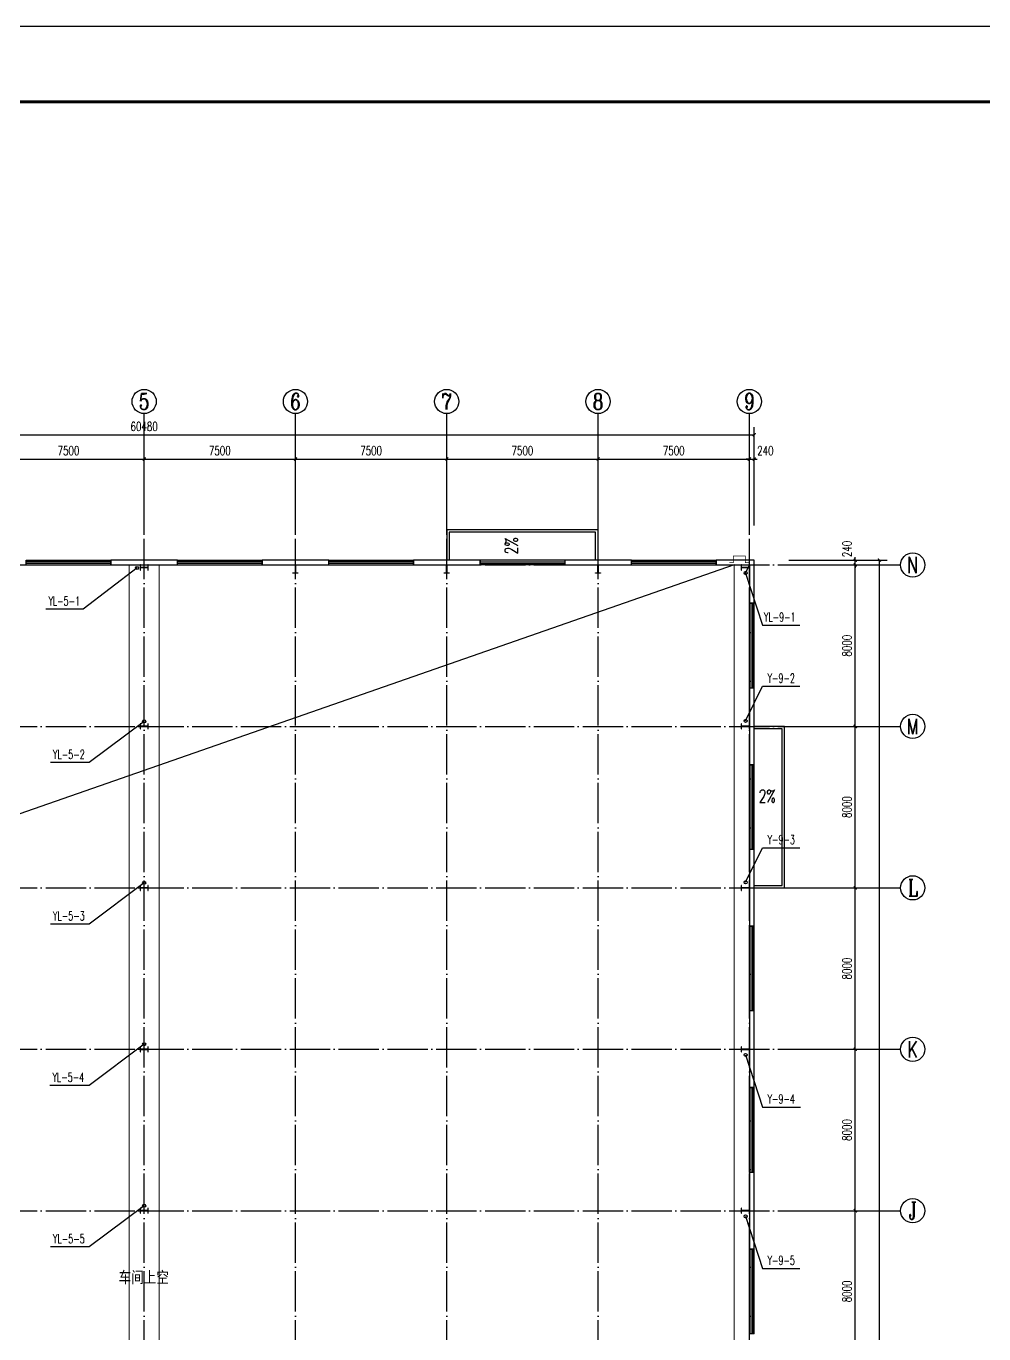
# Model space of a CAD drawing. Extents: x 14168272 to 29396535, y -812963 to 33736.
# Drawn here: x 14809873 to 14857348, y -246320 to -181520 of the extents above; entities that cross this region are included whole.
import ezdxf
from ezdxf.enums import TextEntityAlignment as Align

# ---------------------------------------------------------------- set-up
doc = ezdxf.new("R2010")
doc.units = 0
doc.header["$LTSCALE"] = 1000
doc.header["$MEASUREMENT"] = 0
doc.linetypes.add('DASH', pattern=[0.35, 0.25, -0.1])
doc.linetypes.add('DOTE', pattern=[2.42, 2, -0.2, 0.02, -0.2])
for name, color, linetype in [('AXIS', 3, 'Continuous'), ('AXIS_TEXT', 7, 'Continuous'), ('COLUMN', 2, 'Continuous'), ('DIM_SYMB', 3, 'Continuous'), ('DIM_雨水', 3, 'Continuous'), ('DOTE', 8, 'DOTE'), ('PUB_TEXT', 7, 'Continuous'), ('TK', 4, 'Continuous'), ('TWT_TEXT', 7, 'Continuous'), ('VPIPE-雨水', 4, 'Continuous'), ('WALL-PARAPET', 6, 'Continuous'), ('WINDOW', 4, 'Continuous')]:
    doc.layers.add(name, color=color, linetype=linetype)
doc.styles.add('_TCH_AXIS', font='COMPLEX', dxfattribs={"bigfont": 'GBCBIG'})
doc.styles.add('_TCH_DIM', font='SIMPLEX', dxfattribs={"bigfont": 'GBCBIG'})
doc.styles.add('_TCH_DIM_T3', font='SIMPLEX', dxfattribs={"width": 0.705882, "bigfont": 'GBCBIG'})
doc.styles.add('_TWT_SERIAL', font='COMPLEX', dxfattribs={"width": 0.8, "height": 3, "bigfont": 'HZTXT'})
doc.styles.add('COMPLEX', font='COMPLEX')
doc.styles.add('宋体', font='', dxfattribs={"width": 0.8})
doc.styles.get('宋体').set_extended_font_data('SimSun')
doc.dimstyles.new('_TCH_ARCH&&150', dxfattribs={"dimtxt": 446.25, "dimasz": 150, "dimexe": 375, "dimexo": 450, "dimgap": 189.375, "dimtad": 1, "dimdec": 0, "dimzin": 0, "dimdsep": 46, "dimtxsty": '_TCH_DIM_T3', "dimblk": 'ARCHTICK', "dimcen": 0.09, "dimclrt": 7, "dimazin": 2, "dimtfac": 1, "dimtdec": 0, "dimtix": 1, "dimtmove": 2, "dimatfit": 3, "dimfxl": 0, "dimtolj": 1, "dimtzin": 0, "dimarcsym": 0})

# ---------------------------------------------------------------- blocks, each defined once
blk = doc.blocks.new('A$C797E1D2B')
at = {"layer": 'COLUMN'}
h = blk.add_hatch(color=256, dxfattribs=at)
h.paths.add_polyline_path([(125, 400), (250, 400), (250, 388), (130, 388), (130, 200), (125, 200)])
h.paths.add_polyline_path([(0, 400), (125, 400), (125, 200), (120, 200), (120, 388), (0, 388)])
h.paths.add_polyline_path([(0, 12), (120, 12), (120, 200), (125, 200), (125, 0), (0, 0)])
h.paths.add_polyline_path([(125, 200), (130, 200), (130, 12), (250, 12), (250, 0), (125, 0)])
blk.add_lwpolyline([(250, 0), (250, 12), (130, 12), (130, 388), (250, 388), (250, 400), (0, 400), (0, 388), (120, 388), (120, 12), (0, 12), (0, 0)], close=True, dxfattribs=at)
blk = doc.blocks.new('GeYuanFrame_34818471', base_point=(20.09, 4.53))
at = {"layer": 'TK'}
blk.add_lwpolyline([(20.09, 4.53), (20.09, 598.53), (1071.09, 598.53), (1071.09, 4.53)], close=True, dxfattribs=at)
at = {"layer": 'TK', "const_width": 1}
blk.add_lwpolyline([(45.09, 588.53), (1061.09, 588.53), (1061.09, 14.53), (45.09, 14.53)], close=True, dxfattribs=at)
blk = doc.blocks.new('$TCHSYS$WIN2D')
for p, q in [((-0.5, 0.5), (0.5, 0.5)), ((-0.5, 0.5), (-0.5, -0.5)), ((0.5, 0.5), (0.5, -0.5)), ((0.5, 0.167), (-0.5, 0.167)), ((0.5, -0.167), (-0.5, -0.167)), ((-0.5, -0.5), (0.5, -0.5))]:
    blk.add_line(p, q)
blk = doc.blocks.new('_AXISO')
blk.add_circle((0, 0), 0.5)
at = {"layer": 'AXIS_TEXT', "style": 'COMPLEX', "width": 1.041667}
blk.add_attdef('A', text='', height=0.56, dxfattribs=at).set_placement((-0.25, -0.28), (0.25, -0.28), align=Align.FIT)
blk = doc.blocks.new('_ArchTick')
at = {"color": 0, "linetype": 'ByBlock', "const_width": 0.4}
blk.add_lwpolyline([(-0.5, -0.5), (0.5, 0.5)], dxfattribs=at)
blk = doc.blocks.new('*D198')
at = {"layer": 'AXIS', "color": 0, "lineweight": -2}
for p, q in [((14847673, -207980), (14852548, -207980)), ((14852173, -304460), (14852173, -207980)), ((14847673, -304460), (14852548, -304460))]:
    blk.add_line(p, q, dxfattribs=at)
at = {"layer": 'Defpoints', "color": 0}
for p in [(14847223, -207980), (14852173, -207980), (14847223, -304460)]:
    blk.add_point(p, dxfattribs=at)
at = {"layer": 'AXIS', "color": 0, "lineweight": -2, "xscale": 150, "yscale": 150, "zscale": 150}
for p, rotation in [((14852173, -207980), 90), ((14852173, -304460), 270)]:
    blk.add_blockref('_ArchTick', p, dxfattribs=dict(at, rotation=rotation))
at = {"layer": 'AXIS', "color": 7, "insert": (14851760, -256220), "char_height": 446.2, "attachment_point": 5, "rotation": 90, "style": '_TCH_DIM_T3'}
blk.add_mtext('\\A1;96480', dxfattribs=at)
blk = doc.blocks.new('*D207')
at = {"layer": 'AXIS', "color": 0, "lineweight": -2}
for p, q in [((14847673, -240220), (14851348, -240220)), ((14850973, -248220), (14850973, -240220)), ((14847673, -248220), (14851348, -248220))]:
    blk.add_line(p, q, dxfattribs=at)
at = {"layer": 'Defpoints', "color": 0}
for p in [(14847223, -240220), (14850973, -240220), (14847223, -248220)]:
    blk.add_point(p, dxfattribs=at)
at = {"layer": 'AXIS', "color": 0, "lineweight": -2, "xscale": 150, "yscale": 150, "zscale": 150}
for p, rotation in [((14850973, -240220), 90), ((14850973, -248220), 270)]:
    blk.add_blockref('_ArchTick', p, dxfattribs=dict(at, rotation=rotation))
at = {"layer": 'AXIS', "color": 7, "insert": (14850560, -244220), "char_height": 446.2, "attachment_point": 5, "rotation": 90, "style": '_TCH_DIM_T3'}
blk.add_mtext('\\A1;8000', dxfattribs=at)
blk = doc.blocks.new('*D208')
at = {"layer": 'AXIS', "color": 0, "lineweight": -2}
for p, q in [((14847673, -232220), (14851348, -232220)), ((14850973, -240220), (14850973, -232220)), ((14847673, -240220), (14851348, -240220))]:
    blk.add_line(p, q, dxfattribs=at)
at = {"layer": 'Defpoints', "color": 0}
for p in [(14847223, -232220), (14850973, -232220), (14847223, -240220)]:
    blk.add_point(p, dxfattribs=at)
at = {"layer": 'AXIS', "color": 0, "lineweight": -2, "xscale": 150, "yscale": 150, "zscale": 150}
for p, rotation in [((14850973, -232220), 90), ((14850973, -240220), 270)]:
    blk.add_blockref('_ArchTick', p, dxfattribs=dict(at, rotation=rotation))
at = {"layer": 'AXIS', "color": 7, "insert": (14850560, -236220), "char_height": 446.2, "attachment_point": 5, "rotation": 90, "style": '_TCH_DIM_T3'}
blk.add_mtext('\\A1;8000', dxfattribs=at)
blk = doc.blocks.new('*D209')
at = {"layer": 'AXIS', "color": 0, "lineweight": -2}
for p, q in [((14847673, -224220), (14851348, -224220)), ((14850973, -232220), (14850973, -224220)), ((14847673, -232220), (14851348, -232220))]:
    blk.add_line(p, q, dxfattribs=at)
at = {"layer": 'Defpoints', "color": 0}
for p in [(14847223, -224220), (14850973, -224220), (14847223, -232220)]:
    blk.add_point(p, dxfattribs=at)
at = {"layer": 'AXIS', "color": 0, "lineweight": -2, "xscale": 150, "yscale": 150, "zscale": 150}
for p, rotation in [((14850973, -224220), 90), ((14850973, -232220), 270)]:
    blk.add_blockref('_ArchTick', p, dxfattribs=dict(at, rotation=rotation))
at = {"layer": 'AXIS', "color": 7, "insert": (14850560, -228220), "char_height": 446.2, "attachment_point": 5, "rotation": 90, "style": '_TCH_DIM_T3'}
blk.add_mtext('\\A1;8000', dxfattribs=at)
blk = doc.blocks.new('*D210')
at = {"layer": 'AXIS', "color": 0, "lineweight": -2}
for p, q in [((14847673, -216220), (14851348, -216220)), ((14850973, -224220), (14850973, -216220)), ((14847673, -224220), (14851348, -224220))]:
    blk.add_line(p, q, dxfattribs=at)
at = {"layer": 'Defpoints', "color": 0}
for p in [(14847223, -216220), (14850973, -216220), (14847223, -224220)]:
    blk.add_point(p, dxfattribs=at)
at = {"layer": 'AXIS', "color": 0, "lineweight": -2, "xscale": 150, "yscale": 150, "zscale": 150}
for p, rotation in [((14850973, -216220), 90), ((14850973, -224220), 270)]:
    blk.add_blockref('_ArchTick', p, dxfattribs=dict(at, rotation=rotation))
at = {"layer": 'AXIS', "color": 7, "insert": (14850560, -220220), "char_height": 446.2, "attachment_point": 5, "rotation": 90, "style": '_TCH_DIM_T3'}
blk.add_mtext('\\A1;8000', dxfattribs=at)
blk = doc.blocks.new('*D211')
at = {"layer": 'AXIS', "color": 0, "lineweight": -2}
for p, q in [((14847673, -208220), (14851348, -208220)), ((14850973, -216220), (14850973, -208220)), ((14847673, -216220), (14851348, -216220))]:
    blk.add_line(p, q, dxfattribs=at)
at = {"layer": 'Defpoints', "color": 0}
for p in [(14847223, -208220), (14850973, -208220), (14847223, -216220)]:
    blk.add_point(p, dxfattribs=at)
at = {"layer": 'AXIS', "color": 0, "lineweight": -2, "xscale": 150, "yscale": 150, "zscale": 150}
for p, rotation in [((14850973, -208220), 90), ((14850973, -216220), 270)]:
    blk.add_blockref('_ArchTick', p, dxfattribs=dict(at, rotation=rotation))
at = {"layer": 'AXIS', "color": 7, "insert": (14850560, -212220), "char_height": 446.2, "attachment_point": 5, "rotation": 90, "style": '_TCH_DIM_T3'}
blk.add_mtext('\\A1;8000', dxfattribs=at)
blk = doc.blocks.new('*D212')
at = {"layer": 'AXIS', "color": 0, "lineweight": -2}
for p, q in [((14847673, -207980), (14851348, -207980)), ((14850973, -207980), (14850973, -207830)), ((14850973, -208220), (14850973, -207980)), ((14847673, -208220), (14851348, -208220)), ((14850973, -208220), (14850973, -208370))]:
    blk.add_line(p, q, dxfattribs=at)
at = {"layer": 'Defpoints', "color": 0}
for p in [(14847223, -207980), (14850973, -207980), (14847223, -208220)]:
    blk.add_point(p, dxfattribs=at)
at = {"layer": 'AXIS', "color": 0, "lineweight": -2, "xscale": 150, "yscale": 150, "zscale": 150}
for p, rotation in [((14850973, -207980), 270), ((14850973, -208220), 90)]:
    blk.add_blockref('_ArchTick', p, dxfattribs=dict(at, rotation=rotation))
at = {"layer": 'AXIS', "color": 7, "insert": (14850560, -207425), "char_height": 446.2, "attachment_point": 5, "rotation": 90, "style": '_TCH_DIM_T3'}
blk.add_mtext('\\A1;240', dxfattribs=at)
blk = doc.blocks.new('*D224')
at = {"layer": 'AXIS', "color": 0, "lineweight": -2}
for p, q in [((14785483, -206270), (14785483, -201395)), ((14845963, -206270), (14845963, -201395)), ((14785483, -201770), (14845963, -201770))]:
    blk.add_line(p, q, dxfattribs=at)
at = {"layer": 'Defpoints', "color": 0}
for p in [(14845963, -201770), (14785483, -206720), (14845963, -206720)]:
    blk.add_point(p, dxfattribs=at)
at = {"layer": 'AXIS', "color": 0, "lineweight": -2, "xscale": 150, "yscale": 150, "zscale": 150, "rotation": 180}
blk.add_blockref('_ArchTick', (14785483, -201770), dxfattribs=at)
at = {"layer": 'AXIS', "color": 0, "lineweight": -2, "xscale": 150, "yscale": 150, "zscale": 150}
blk.add_blockref('_ArchTick', (14845963, -201770), dxfattribs=at)
at = {"layer": 'AXIS', "color": 7, "insert": (14815723, -201358), "char_height": 446.2, "attachment_point": 5, "style": '_TCH_DIM_T3'}
blk.add_mtext('\\A1;60480', dxfattribs=at)
blk = doc.blocks.new('*D229')
at = {"layer": 'AXIS', "color": 0, "lineweight": -2}
for p, q in [((14808223, -206270), (14808223, -202595)), ((14815723, -206270), (14815723, -202595)), ((14808223, -202970), (14815723, -202970))]:
    blk.add_line(p, q, dxfattribs=at)
at = {"layer": 'Defpoints', "color": 0}
for p in [(14815723, -202970), (14808223, -206720), (14815723, -206720)]:
    blk.add_point(p, dxfattribs=at)
at = {"layer": 'AXIS', "color": 0, "lineweight": -2, "xscale": 150, "yscale": 150, "zscale": 150, "rotation": 180}
blk.add_blockref('_ArchTick', (14808223, -202970), dxfattribs=at)
at = {"layer": 'AXIS', "color": 0, "lineweight": -2, "xscale": 150, "yscale": 150, "zscale": 150}
blk.add_blockref('_ArchTick', (14815723, -202970), dxfattribs=at)
at = {"layer": 'AXIS', "color": 7, "insert": (14811973, -202558), "char_height": 446.2, "attachment_point": 5, "style": '_TCH_DIM_T3'}
blk.add_mtext('\\A1;7500', dxfattribs=at)
blk = doc.blocks.new('*D230')
at = {"layer": 'AXIS', "color": 0, "lineweight": -2}
for p, q in [((14815723, -206270), (14815723, -202595)), ((14823223, -206270), (14823223, -202595)), ((14815723, -202970), (14823223, -202970))]:
    blk.add_line(p, q, dxfattribs=at)
at = {"layer": 'Defpoints', "color": 0}
for p in [(14823223, -202970), (14815723, -206720), (14823223, -206720)]:
    blk.add_point(p, dxfattribs=at)
at = {"layer": 'AXIS', "color": 0, "lineweight": -2, "xscale": 150, "yscale": 150, "zscale": 150, "rotation": 180}
blk.add_blockref('_ArchTick', (14815723, -202970), dxfattribs=at)
at = {"layer": 'AXIS', "color": 0, "lineweight": -2, "xscale": 150, "yscale": 150, "zscale": 150}
blk.add_blockref('_ArchTick', (14823223, -202970), dxfattribs=at)
at = {"layer": 'AXIS', "color": 7, "insert": (14819473, -202558), "char_height": 446.2, "attachment_point": 5, "style": '_TCH_DIM_T3'}
blk.add_mtext('\\A1;7500', dxfattribs=at)
blk = doc.blocks.new('*D231')
at = {"layer": 'AXIS', "color": 0, "lineweight": -2}
for p, q in [((14823223, -206270), (14823223, -202595)), ((14830723, -206270), (14830723, -202595)), ((14823223, -202970), (14830723, -202970))]:
    blk.add_line(p, q, dxfattribs=at)
at = {"layer": 'Defpoints', "color": 0}
for p in [(14830723, -202970), (14823223, -206720), (14830723, -206720)]:
    blk.add_point(p, dxfattribs=at)
at = {"layer": 'AXIS', "color": 0, "lineweight": -2, "xscale": 150, "yscale": 150, "zscale": 150, "rotation": 180}
blk.add_blockref('_ArchTick', (14823223, -202970), dxfattribs=at)
at = {"layer": 'AXIS', "color": 0, "lineweight": -2, "xscale": 150, "yscale": 150, "zscale": 150}
blk.add_blockref('_ArchTick', (14830723, -202970), dxfattribs=at)
at = {"layer": 'AXIS', "color": 7, "insert": (14826973, -202558), "char_height": 446.2, "attachment_point": 5, "style": '_TCH_DIM_T3'}
blk.add_mtext('\\A1;7500', dxfattribs=at)
blk = doc.blocks.new('*D232')
at = {"layer": 'AXIS', "color": 0, "lineweight": -2}
for p, q in [((14830723, -206270), (14830723, -202595)), ((14838223, -206270), (14838223, -202595)), ((14830723, -202970), (14838223, -202970))]:
    blk.add_line(p, q, dxfattribs=at)
at = {"layer": 'Defpoints', "color": 0}
for p in [(14838223, -202970), (14830723, -206720), (14838223, -206720)]:
    blk.add_point(p, dxfattribs=at)
at = {"layer": 'AXIS', "color": 0, "lineweight": -2, "xscale": 150, "yscale": 150, "zscale": 150, "rotation": 180}
blk.add_blockref('_ArchTick', (14830723, -202970), dxfattribs=at)
at = {"layer": 'AXIS', "color": 0, "lineweight": -2, "xscale": 150, "yscale": 150, "zscale": 150}
blk.add_blockref('_ArchTick', (14838223, -202970), dxfattribs=at)
at = {"layer": 'AXIS', "color": 7, "insert": (14834473, -202558), "char_height": 446.2, "attachment_point": 5, "style": '_TCH_DIM_T3'}
blk.add_mtext('\\A1;7500', dxfattribs=at)
blk = doc.blocks.new('*D233')
at = {"layer": 'AXIS', "color": 0, "lineweight": -2}
for p, q in [((14838223, -206270), (14838223, -202595)), ((14845723, -206270), (14845723, -202595)), ((14838223, -202970), (14845723, -202970))]:
    blk.add_line(p, q, dxfattribs=at)
at = {"layer": 'Defpoints', "color": 0}
for p in [(14845723, -202970), (14838223, -206720), (14845723, -206720)]:
    blk.add_point(p, dxfattribs=at)
at = {"layer": 'AXIS', "color": 0, "lineweight": -2, "xscale": 150, "yscale": 150, "zscale": 150, "rotation": 180}
blk.add_blockref('_ArchTick', (14838223, -202970), dxfattribs=at)
at = {"layer": 'AXIS', "color": 0, "lineweight": -2, "xscale": 150, "yscale": 150, "zscale": 150}
blk.add_blockref('_ArchTick', (14845723, -202970), dxfattribs=at)
at = {"layer": 'AXIS', "color": 7, "insert": (14841973, -202558), "char_height": 446.2, "attachment_point": 5, "style": '_TCH_DIM_T3'}
blk.add_mtext('\\A1;7500', dxfattribs=at)
blk = doc.blocks.new('*D234')
at = {"layer": 'AXIS', "color": 0, "lineweight": -2}
for p, q in [((14845723, -206270), (14845723, -202595)), ((14845963, -206270), (14845963, -202595)), ((14845723, -202970), (14845573, -202970)), ((14845723, -202970), (14845963, -202970)), ((14845963, -202970), (14846113, -202970))]:
    blk.add_line(p, q, dxfattribs=at)
at = {"layer": 'Defpoints', "color": 0}
for p in [(14845963, -202970), (14845723, -206720), (14845963, -206720)]:
    blk.add_point(p, dxfattribs=at)
at = {"layer": 'AXIS', "color": 0, "lineweight": -2, "xscale": 150, "yscale": 150, "zscale": 150}
blk.add_blockref('_ArchTick', (14845723, -202970), dxfattribs=at)
at = {"layer": 'AXIS', "color": 0, "lineweight": -2, "xscale": 150, "yscale": 150, "zscale": 150, "rotation": 180}
blk.add_blockref('_ArchTick', (14845963, -202970), dxfattribs=at)
at = {"layer": 'AXIS', "color": 7, "insert": (14846518, -202558), "char_height": 446.2, "attachment_point": 5, "style": '_TCH_DIM_T3'}
blk.add_mtext('\\A1;240', dxfattribs=at)

msp = doc.modelspace()

# ---------------------------------------------------------------- linework, layer by layer
at = {"ltscale": 0.5}
for points in [[(14838222.6, -207980.3), (14838222.6, -206480.3), (14830722.6, -206480.3), (14830722.6, -207980.3)], [(14838102.6, -207980.3), (14838102.6, -206600.3), (14830842.6, -206600.3), (14830842.6, -207980.3)], [(14845962.6, -224220.3), (14847462.6, -224220.3), (14847462.6, -216220.3), (14845962.6, -216220.3)], [(14845962.6, -224100.3), (14847342.6, -224100.3), (14847342.6, -216340.3), (14845962.6, -216340.3)]]:
    msp.add_lwpolyline(points, dxfattribs=at)
at = {"const_width": 30}
msp.add_lwpolyline([(14845722.6, -208100.3), (14845522.6, -208100.3), (14845522.6, -207780.3), (14844922.6, -207780.3), (14844922.6, -208100.3), (14844722.6, -208100.3)], dxfattribs=at)
at = {"color": 8, "ltscale": 0.5}
msp.add_lwpolyline([(14844972.6, -208220.3), (14799022.6, -224220.3), (14786472.6, -304220.3)], dxfattribs=at)
at = {"color": 8, "linetype": 'DASH', "ltscale": 5, "const_width": 50}
for points in [[(14814972.6, -304220.3), (14814972.6, -208220.3)], [(14816472.6, -304220.3), (14816472.6, -208220.3)], [(14844972.6, -304220.3), (14844972.6, -208220.3)]]:
    msp.add_lwpolyline(points, dxfattribs=at)
at = {"layer": 'AXIS'}
for p, q in [((14815722.6, -206720.3), (14815722.6, -200720.3)), ((14823222.6, -206720.3), (14823222.6, -200720.3)), ((14830722.6, -206720.3), (14830722.6, -200720.3)), ((14838222.6, -206720.3), (14838222.6, -200720.3)), ((14845722.6, -206720.3), (14845722.6, -200720.3)), ((14847222.6, -208220.3), (14853222.6, -208220.3)), ((14847222.6, -216220.3), (14853222.6, -216220.3)), ((14847222.6, -224220.3), (14853222.6, -224220.3)), ((14847222.6, -232220.3), (14853222.6, -232220.3)), ((14847222.6, -240220.3), (14853222.6, -240220.3))]:
    msp.add_line(p, q, dxfattribs=at)
at = {"layer": 'DIM_SYMB'}
for points in [[(14834472.6, -207840.3, 0, 0, 0), (14834472.6, -207190.3, 120, 0, 0), (14834472.6, -206740.3, 0, 0, 0)], [(14846042.6, -220220.3, 0, 0, 0), (14846692.6, -220220.3, 120, 0, 0), (14847142.6, -220220.3, 0, 0, 0)]]:
    msp.add_lwpolyline(points, format="xyseb", dxfattribs=at)
at = {"layer": 'DIM_雨水'}
for p, q in [((14815372.1, -208370.4), (14812696.9, -210414.1)), ((14845539.3, -208620.5), (14845722.6, -208220.3)), ((14845539.3, -208620.5), (14845722.6, -208220.3)), ((14845539.3, -208620.5), (14846373.3, -211209.7)), ((14812696.9, -210414.1), (14810844.2, -210414.1)), ((14846373.3, -211209.7), (14848226, -211209.7)), ((14845539.3, -215945.5), (14846373.3, -214233.7)), ((14846373.3, -214233.7), (14848226, -214233.7)), ((14815722.6, -215970.3, 3000), (14812992.1, -218014)), ((14812992.1, -218014), (14811072.1, -218014)), ((14845539.3, -223945.5), (14846373.3, -222233.7)), ((14846373.3, -222233.7), (14848226, -222233.7)), ((14815722.6, -223970.3, 3000), (14812992.1, -226014)), ((14812992.1, -226014), (14811072.1, -226014)), ((14815722.6, -231970.3, 3000), (14812992.1, -234014)), ((14845539.3, -232495.5), (14846373.3, -235084.7)), ((14812992.1, -234014), (14811045.1, -234014)), ((14846373.3, -235084.7), (14848252.9, -235084.7)), ((14815722.6, -239970.3, 3000), (14812992.1, -242014)), ((14845539.3, -240495.5), (14846373.3, -243084.7)), ((14812992.1, -242014), (14811072.1, -242014)), ((14846373.3, -243084.7), (14848226, -243084.7))]:
    msp.add_line(p, q, dxfattribs=at)
at = {"layer": 'DOTE'}
for p, q in [((14815722.6, -305720.3), (14815722.6, -206720.3)), ((14823222.6, -305720.3), (14823222.6, -206720.3)), ((14830722.6, -305720.3), (14830722.6, -206720.3)), ((14838222.6, -305720.3), (14838222.6, -206720.3)), ((14845722.6, -305720.3), (14845722.6, -206720.3)), ((14784222.6, -208220.3), (14847222.6, -208220.3)), ((14784222.6, -216220.3), (14847222.6, -216220.3)), ((14784222.6, -224220.3), (14847222.6, -224220.3)), ((14784222.6, -232220.3), (14847222.6, -232220.3)), ((14784222.6, -240220.3), (14847222.6, -240220.3))]:
    msp.add_line(p, q, dxfattribs=at)
at = {"layer": 'VPIPE-雨水', "linetype": 'Continuous'}
for centre in [(14815372.1, -208370.4), (14845539.3, -208620.5), (14815722.6, -215970.3), (14845539.3, -215945.5), (14815722.6, -223970.3), (14845539.3, -223945.5), (14815722.6, -231970.3), (14845539.3, -232495.5), (14815722.6, -239970.3), (14845539.3, -240495.5)]:
    msp.add_circle(centre, 75, dxfattribs=at)
at = {"layer": 'WALL-PARAPET'}
for p, q in [((14817372.6, -207980.3), (14814072.6, -207980.3)), ((14814072.6, -207980.3), (14814072.6, -208220.3)), ((14817372.6, -208220.3), (14817372.6, -207980.3)), ((14824872.6, -207980.3), (14821572.6, -207980.3)), ((14821572.6, -207980.3), (14821572.6, -208220.3)), ((14824872.6, -208220.3), (14824872.6, -207980.3)), ((14832372.6, -207980.3), (14829072.6, -207980.3)), ((14829072.6, -207980.3), (14829072.6, -208220.3)), ((14832372.6, -208220.3), (14832372.6, -207980.3)), ((14839872.6, -207980.3), (14836572.6, -207980.3)), ((14836572.6, -207980.3), (14836572.6, -208220.3)), ((14839872.6, -208220.3), (14839872.6, -207980.3)), ((14845962.6, -207980.3), (14844072.6, -207980.3)), ((14844072.6, -207980.3), (14844072.6, -208220.3)), ((14845962.6, -210120.3), (14845962.6, -207980.3)), ((14814072.6, -208220.3), (14817372.6, -208220.3)), ((14821572.6, -208220.3), (14824872.6, -208220.3)), ((14829072.6, -208220.3), (14832372.6, -208220.3)), ((14836572.6, -208220.3), (14839872.6, -208220.3)), ((14844072.6, -208220.3), (14845722.6, -208220.3)), ((14845722.6, -208220.3), (14845722.6, -210120.3)), ((14845722.6, -210120.3), (14845962.6, -210120.3)), ((14845962.6, -214320.3), (14845722.6, -214320.3)), ((14845722.6, -214320.3), (14845722.6, -218120.3)), ((14845962.6, -218120.3), (14845962.6, -214320.3)), ((14845722.6, -218120.3), (14845962.6, -218120.3)), ((14845962.6, -222320.3), (14845722.6, -222320.3)), ((14845722.6, -222320.3), (14845722.6, -226120.3)), ((14845962.6, -226120.3), (14845962.6, -222320.3)), ((14845722.6, -226120.3), (14845962.6, -226120.3)), ((14845962.6, -230320.3), (14845722.6, -230320.3)), ((14845722.6, -230320.3), (14845722.6, -234120.3)), ((14845962.6, -234120.3), (14845962.6, -230320.3)), ((14845722.6, -234120.3), (14845962.6, -234120.3)), ((14845962.6, -238320.3), (14845722.6, -238320.3)), ((14845722.6, -238320.3), (14845722.6, -242120.3)), ((14845962.6, -242120.3), (14845962.6, -238320.3)), ((14845722.6, -242120.3), (14845962.6, -242120.3))]:
    msp.add_line(p, q, dxfattribs=at)

# ---------------------------------------------------------------- block references
at = {"xscale": 150, "yscale": 150, "zscale": 150, "rotation": 270}
msp.add_blockref('GeYuanFrame_34818471', (14771172.6, -181520.3), dxfattribs=at)
at = {"rotation": 270}
for p in [(14815522.6, -208220.3), (14845322.6, -208220.3), (14815522.6, -216095.3), (14845322.6, -216095.3), (14815522.6, -224095.3), (14845322.6, -224095.3), (14815522.6, -232095.3), (14845322.6, -232095.3), (14815522.6, -240095.3), (14845322.6, -240095.3)]:
    msp.add_blockref('A$C797E1D2B', p, dxfattribs=at)
at = {"xscale": -1}
for p in [(14823347.6, -208620.3), (14830847.6, -208620.3), (14838347.6, -208620.3)]:
    msp.add_blockref('A$C797E1D2B', p, dxfattribs=at)
at = {"layer": 'AXIS'}
ref = msp.add_blockref('_AXISO', (14815722.6, -200120.3), dxfattribs=dict(at, xscale=1200, yscale=1200, zscale=1200))
ref.add_attrib('A', '5', dxfattribs={"layer": 'AXIS_TEXT', "ltscale": 0.5, "height": 798.8, "style": '_TCH_AXIS'}).set_placement((14815456.3, -200519.7), (14815988.8, -200519.7), align=Align.FIT)
ref = msp.add_blockref('_AXISO', (14823222.6, -200120.3), dxfattribs=dict(at, xscale=1200, yscale=1200, zscale=1200))
ref.add_attrib('A', '6', dxfattribs={"layer": 'AXIS_TEXT', "ltscale": 0.5, "height": 816.3, "style": '_TCH_AXIS', "width": 0.928571}).set_placement((14822969.9, -200528.5), (14823475.2, -200528.5), align=Align.FIT)
ref = msp.add_blockref('_AXISO', (14830722.6, -200120.3), dxfattribs=dict(at, xscale=1200, yscale=1200, zscale=1200))
ref.add_attrib('A', '7', dxfattribs={"layer": 'AXIS_TEXT', "ltscale": 0.5, "height": 798.8, "style": '_TCH_AXIS'}).set_placement((14830456.3, -200519.7), (14830988.8, -200519.7), align=Align.FIT)
ref = msp.add_blockref('_AXISO', (14838222.6, -200120.3), dxfattribs=dict(at, xscale=1200, yscale=1200, zscale=1200))
ref.add_attrib('A', '8', dxfattribs={"layer": 'AXIS_TEXT', "ltscale": 0.5, "height": 798.8, "style": '_TCH_AXIS'}).set_placement((14837956.3, -200519.7), (14838488.8, -200519.7), align=Align.FIT)
ref = msp.add_blockref('_AXISO', (14845722.6, -200120.3), dxfattribs=dict(at, xscale=1200, yscale=1200, zscale=1200))
ref.add_attrib('A', '9', dxfattribs={"layer": 'AXIS_TEXT', "ltscale": 0.5, "height": 816.3, "style": '_TCH_AXIS', "width": 0.928571}).set_placement((14845469.9, -200528.5), (14845975.2, -200528.5), align=Align.FIT)
ref = msp.add_blockref('_AXISO', (14853822.6, -208220.3), dxfattribs=dict(at, xscale=1200, yscale=1200, zscale=1200))
ref.add_attrib('A', 'N', dxfattribs={"layer": 'AXIS_TEXT', "ltscale": 0.5, "height": 798.8, "style": '_TCH_AXIS', "width": 0.736842}).set_placement((14853556.3, -208619.7), (14854088.8, -208619.7), align=Align.FIT)
ref = msp.add_blockref('_AXISO', (14853822.6, -216220.3), dxfattribs=dict(at, xscale=1200, yscale=1200, zscale=1200))
ref.add_attrib('A', 'M', dxfattribs={"layer": 'AXIS_TEXT', "ltscale": 0.5, "height": 763.6, "style": '_TCH_AXIS', "width": 0.761905}).set_placement((14853531.7, -216602.2), (14854113.5, -216602.2), align=Align.FIT)
ref = msp.add_blockref('_AXISO', (14853822.6, -224220.3), dxfattribs=dict(at, xscale=1200, yscale=1200, zscale=1200))
ref.add_attrib('A', 'L', dxfattribs={"layer": 'AXIS_TEXT', "ltscale": 0.5, "height": 833.5, "style": '_TCH_AXIS', "width": 0.8}).set_placement((14853584.4, -224637.1), (14854060.7, -224637.1), align=Align.FIT)
ref = msp.add_blockref('_AXISO', (14853822.6, -232220.3), dxfattribs=dict(at, xscale=1200, yscale=1200, zscale=1200))
ref.add_attrib('A', 'K', dxfattribs={"layer": 'AXIS_TEXT', "ltscale": 0.5, "height": 798.8, "style": '_TCH_AXIS', "width": 0.736842}).set_placement((14853556.3, -232619.7), (14854088.8, -232619.7), align=Align.FIT)
ref = msp.add_blockref('_AXISO', (14853822.6, -240220.3), dxfattribs=dict(at, xscale=1200, yscale=1200, zscale=1200))
ref.add_attrib('A', 'J', dxfattribs={"layer": 'AXIS_TEXT', "ltscale": 0.5, "height": 866.7, "style": '_TCH_AXIS', "width": 0.909091}).set_placement((14853616.2, -240653.7), (14854028.9, -240653.7), align=Align.FIT)
at = {"layer": 'WINDOW'}
for p, xscale, yscale, zscale, rotation in [((14811972.6, -208100.3), -4200, 240, -4200, 180), ((14819472.6, -208100.3), -4200, 240, -4200, 180), ((14826972.6, -208100.3), -4200, 240, -4200, 180), ((14834472.6, -208100.3), 4200, -240, 4200, 180), ((14841972.6, -208100.3), -4200, 240, -4200, 180), ((14845842.6, -212220.3), 4200, -240, 4200, 90), ((14845842.6, -220220.3), 4200, -240, 4200, 90), ((14845842.6, -228220.3), 4200, -240, 4200, 90), ((14845842.6, -236220.3), 4200, -240, 4200, 90), ((14845842.6, -244220.3), 4200, -240, 4200, 90)]:
    msp.add_blockref('$TCHSYS$WIN2D', p, dxfattribs=dict(at, xscale=xscale, yscale=yscale, zscale=zscale, rotation=rotation))

# ---------------------------------------------------------------- texts
at = {"layer": 'PUB_TEXT', "style": '_TCH_DIM', "width": 0.705882}
msp.add_text('2%%%', height=637.5, rotation=90, dxfattribs=at).set_placement((14834247.6, -207697.5))
at = {"layer": 'PUB_TEXT'}
for s, height, style, width, p in [('2%%%', 637.5, '_TCH_DIM', 0.705882, (14846185.4, -219995.3)), ('车间上空', 569.62, '宋体', 0.8, (14814459.3, -243799))]:
    msp.add_text(s, height=height, dxfattribs=dict(at, style=style, width=width)).set_placement(p)
at = {"layer": 'TWT_TEXT', "style": '_TWT_SERIAL', "width": 0.64}
for s, p in [('YL-5-1', (14810979.2, -210234.1)), ('YL-9-1', (14846445.3, -211029.7)), ('Y-9-2', (14846623.6, -214053.7)), ('YL-5-2', (14811207.1, -217834)), ('Y-9-3', (14846623.6, -222053.7)), ('YL-5-3', (14811207.1, -225834)), ('YL-5-4', (14811180.1, -233834)), ('Y-9-4', (14846623, -234904.7)), ('YL-5-5', (14811207.1, -241834)), ('Y-9-5', (14846623.6, -242904.7))]:
    msp.add_text(s, height=450, dxfattribs=at).set_placement(p)

# ---------------------------------------------------------------- dimensions: what is measured, and where the dimension line sits
at = {"layer": 'AXIS'}
for p1, p2, distance, text, picture, middle in [((14785482.6, -206720.3), (14845962.6, -206720.3), 4950, '60480', '*D224', (14815722.6, -201357.8)), ((14808222.6, -206720.3), (14815722.6, -206720.3), 3750, '7500', '*D229', (14811972.6, -202557.8)), ((14815722.6, -206720.3), (14823222.6, -206720.3), 3750, '7500', '*D230', (14819472.6, -202557.8)), ((14823222.6, -206720.3), (14830722.6, -206720.3), 3750, '7500', '*D231', (14826972.6, -202557.8)), ((14830722.6, -206720.3), (14838222.6, -206720.3), 3750, '7500', '*D232', (14834472.6, -202557.8)), ((14838222.6, -206720.3), (14845722.6, -206720.3), 3750, '7500', '*D233', (14841972.6, -202557.8)), ((14847222.6, -304460.3), (14847222.6, -207980.3), -4950, '96480', '*D198', (14851760.1, -256220.3)), ((14847222.6, -216220.3), (14847222.6, -208220.3), -3750, '8000', '*D211', (14850560.1, -212220.3)), ((14847222.6, -224220.3), (14847222.6, -216220.3), -3750, '8000', '*D210', (14850560.1, -220220.3)), ((14847222.6, -232220.3), (14847222.6, -224220.3), -3750, '8000', '*D209', (14850560.1, -228220.3)), ((14847222.6, -240220.3), (14847222.6, -232220.3), -3750, '8000', '*D208', (14850560.1, -236220.3)), ((14847222.6, -248220.3), (14847222.6, -240220.3), -3750, '8000', '*D207', (14850560.1, -244220.3))]:
    dim = msp.add_aligned_dim(p1=p1, p2=p2, distance=distance, text=text, dimstyle='_TCH_ARCH&&150', dxfattribs=at)
    dim.commit()
    dim.dimension.update_dxf_attribs({"geometry": picture, "text_midpoint": middle})
for base, p1, p2, angle, picture, middle in [((14845962.6, -202970.3), (14845722.6, -206720.3), (14845962.6, -206720.3), 0, '*D234', (14846517.6, -202557.8)), ((14850972.6, -207980.3), (14847222.6, -208220.3), (14847222.6, -207980.3), 90, '*D212', (14850560.1, -207425.3))]:
    dim = msp.add_linear_dim(base=base, p1=p1, p2=p2, angle=angle, text='240', dimstyle='_TCH_ARCH&&150', dxfattribs=at)
    dim.commit()
    dim.dimension.update_dxf_attribs({"geometry": picture, "text_midpoint": middle, "dimtype": 161})

doc.saveas('drawing.dxf')
